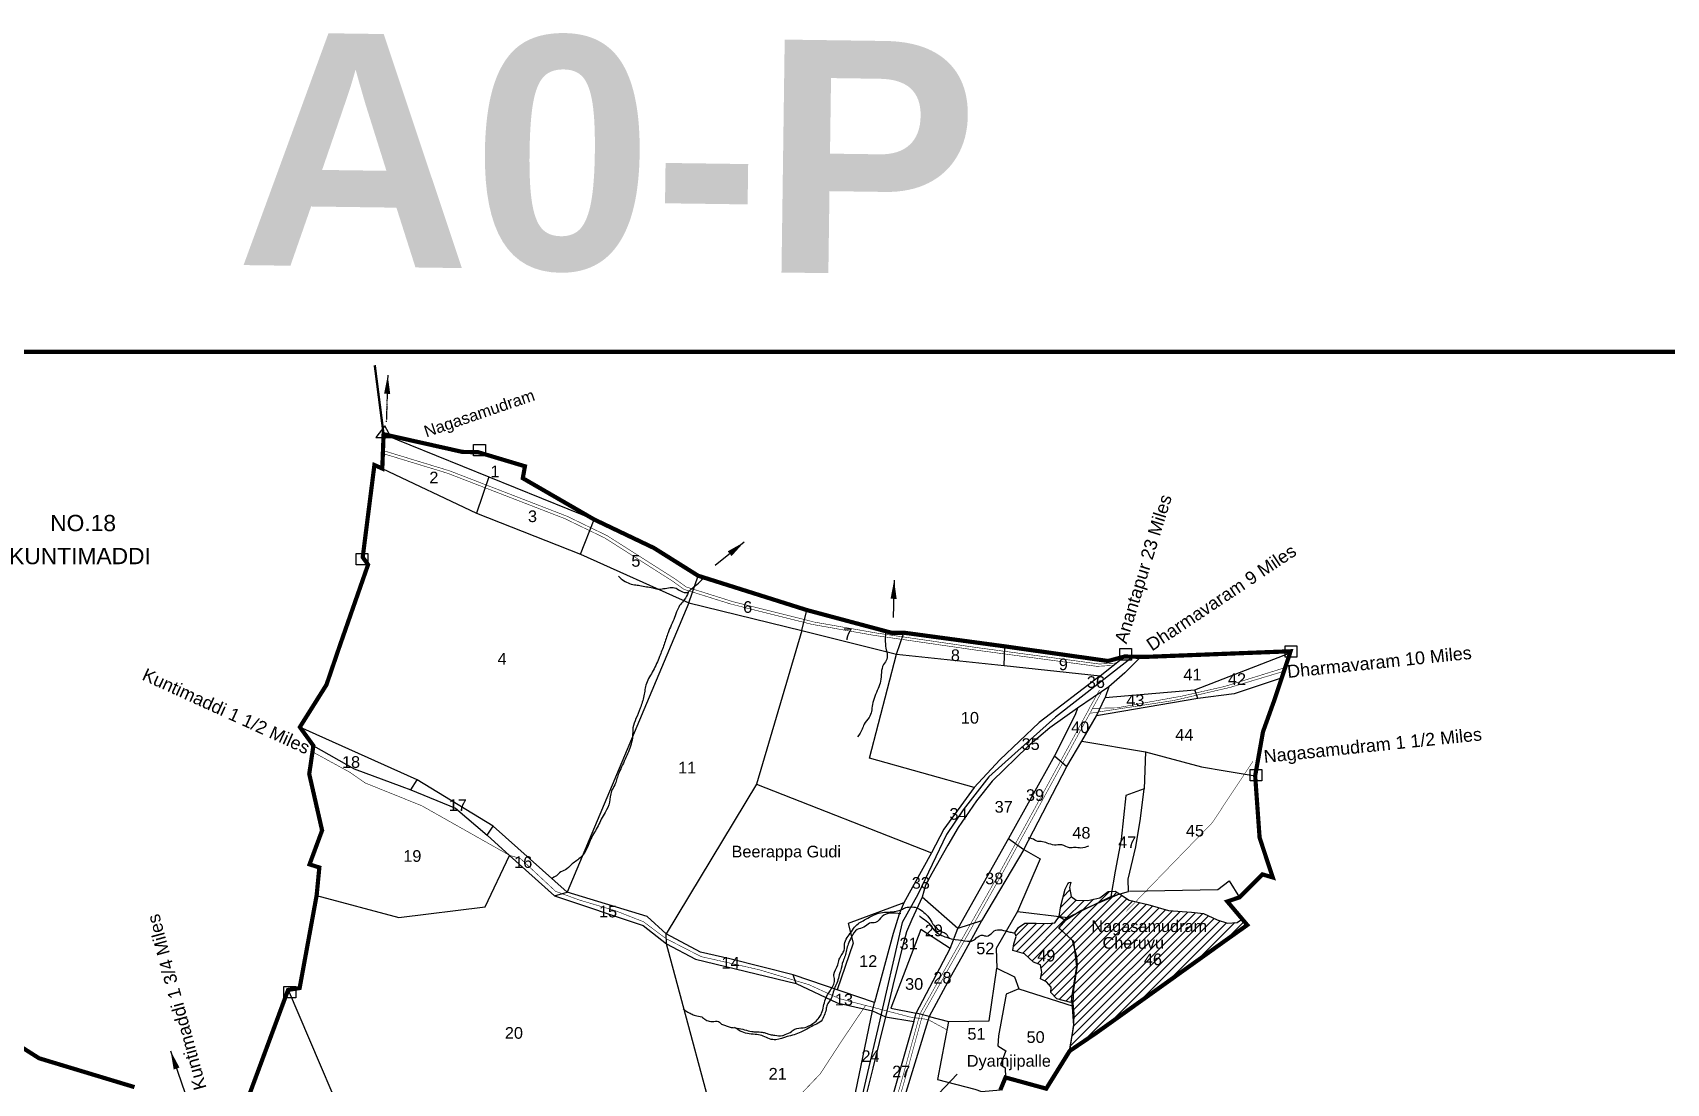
# Model space of a CAD drawing. Header units: feet. Extents: x 778084 to 787325, y 1573137 to 1585556.
# Drawn here: x 781734 to 785241, y 1583301 to 1585556 of the extents above; entities that cross this region are included whole.
import ezdxf
from ezdxf.enums import TextEntityAlignment as Align

# ---------------------------------------------------------------- set-up
doc = ezdxf.new("R2010")
doc.units = ezdxf.units.FT
doc.header["$LTSCALE"] = 15
doc.header["$MEASUREMENT"] = 0
doc.linetypes.add('HIDDEN2', pattern=[0.1875, 0.125, -0.0625])
for name, color, linetype in [('PLOT', 7, 'Continuous'), ('PLOT NO', 7, 'Continuous'), ('RAILWAYTRACK', 3, 'Continuous'), ('ROADS', 6, 'Continuous'), ('TANKS-STREAM', 4, 'Continuous'), ('VILLAGE STONES', 240, 'Continuous')]:
    doc.layers.add(name, color=color, linetype=linetype)
doc.layers.add('VILLAGE BOUNDRY', color=5, linetype='HIDDEN2', lineweight=100)
doc.styles.get("Standard").update_dxf_attribs({"font": 'arial.ttf'})
doc.linetypes.add('DOTS', pattern='A,1e-06,-3,["●",Standard,S=3,R=0,X=-1.25,Y=-1.25],-3', length=6.000001)
doc.linetypes.add('TRACKS', pattern='A,0.15,[130,ltypeshp.shx,S=0.25,R=0,X=0,Y=0],0.15', length=0.3)
doc.dimstyles.get("Standard").update_dxf_attribs({"dimtxt": 0.18, "dimasz": 40, "dimexe": 0.18, "dimexo": 0.0625, "dimgap": 0.09, "dimtad": 0, "dimtih": 1, "dimtoh": 1, "dimdec": 4, "dimzin": 0, "dimdsep": 46, "dimtxsty": 'Standard', "dimcen": 0.09, "dimadec": 0, "dimazin": 0, "dimtfac": 1, "dimtdec": 4, "dimtofl": 0, "dimtmove": 0, "dimatfit": 3, "dimfxl": 1, "dimtolj": 1, "dimtzin": 0, "dimarcsym": 0})
pattern_1 = [(45, (0, 0), (-8.838834765, 8.838834765), [])]

msp = doc.modelspace()

# ---------------------------------------------------------------- hatches: boundary and pattern name
at = {"layer": 'TANKS-STREAM', "lineweight": -2}
h = msp.add_hatch(dxfattribs=at)
h.set_pattern_fill('ANSI31,_O', color=256, scale=100)
h.set_pattern_definition(pattern_1)
h.paths.add_polyline_path([(783940.8, 1583681.9), (783937.4, 1583659.1), (783951, 1583650.8), (783984.2, 1583671.8), (784067.2, 1583707.5), (784057.9, 1583713.2), (784042.5, 1583712.5), (784025.1, 1583699.1), (783999, 1583693.3), (783974.4, 1583694), (783963.5, 1583702.1), (783959.7, 1583721.1), (783962.4, 1583732.8), (783957.4, 1583731.7), (783950.5, 1583717.7)])
h = msp.add_hatch(dxfattribs=at)
h.set_pattern_fill('ANSI31,_O', color=256, scale=100)
h.set_pattern_definition(pattern_1)
h.paths.add_polyline_path([(784298.6, 1583610.4), (784341.3, 1583640.7), (784330.3, 1583653.7), (784319.7, 1583646.2), (784298.7, 1583644.6), (784276.7, 1583651.7), (784247.6, 1583665.1), (784221.9, 1583668), (784172.2, 1583671.6), (784127.8, 1583685.1), (784087.6, 1583694.3), (784067.2, 1583707.5), (783984.2, 1583671.8), (783951, 1583650.8), (783936.5, 1583633.7), (783968.8, 1583605.1), (783975.7, 1583551.7), (783965.1, 1583485.4), (783969.4, 1583424.3), (783960.1, 1583370.4), (784017.8, 1583409.5)])
h = msp.add_hatch(dxfattribs=at)
h.set_pattern_fill('ANSI31,_O', color=256, scale=100)
h.set_pattern_definition(pattern_1)
h.paths.add_polyline_path([(783863, 1583579.2), (783882.8, 1583561), (783897.2, 1583555), (783900.2, 1583539.2), (783897.4, 1583525.4), (783910.5, 1583518.6), (783920.1, 1583507), (783919.6, 1583496.2), (783932.4, 1583482.6), (783962.4, 1583474.6), (783965.1, 1583485.4), (783975.7, 1583551.7), (783968.8, 1583605.1), (783936.5, 1583633.7), (783951, 1583650.8), (783937.4, 1583659.1), (783928, 1583645.4), (783913.4, 1583644), (783887.7, 1583644.8), (783863.8, 1583644.7), (783850, 1583635.5), (783842.1, 1583623.7), (783845.3, 1583616), (783840.3, 1583600.5), (783838, 1583585.7)])

# ---------------------------------------------------------------- linework, layer by layer
at = {"layer": 'PLOT', "lineweight": -2}
for points in [[(782487.5, 1584694.1), (782939.6, 1584511.1)], [(782484.7, 1584620.5), (782687, 1584524.7), (782910.2, 1584436.5), (783142.6, 1584332.1), (783384.9, 1584272.6), (783588.4, 1584221.9), (783819.3, 1584197.5), (784025.7, 1584175.7), (784078, 1584217)], [(782713.2, 1584602.7), (782687, 1584524.7)], [(782910.2, 1584436.5), (782939.6, 1584511.1)], [(783142.6, 1584332.1), (783162.7, 1584390.4)], [(783142.6, 1584332.1), (782881.2, 1583711.4)], [(783384.9, 1584272.6), (783396.1, 1584316.7)], [(783384.9, 1584272.6), (783288.2, 1583943), (783093.9, 1583621.8)], [(783588.4, 1584221.9), (783604.5, 1584268.1)], [(784025.7, 1584175.7), (783894.3, 1584075.5), (783809.9, 1583995.3), (783754.9, 1583935.8), (783530.2, 1583999.2), (783588.4, 1584221.9)], [(783819.3, 1584197.5), (783821, 1584238.8)], [(784112.9, 1584216.4), (784078.7, 1584181.9), (784044, 1584152.2), (784036, 1584129), (784229, 1584145.2), (784433.1, 1584224.7)], [(784044, 1584152.2), (783977, 1584106.4), (783971.7, 1584092.1), (783927.4, 1584003.7), (783953.7, 1583981), (783986.2, 1584035), (784017.5, 1584089.9)], [(784415.9, 1584171.3), (784312.9, 1584136.7), (784234.9, 1584126.6), (784229, 1584145.2)], [(784234.9, 1584126.6), (784017.5, 1584089.9), (784036, 1584129)], [(783977, 1584106.4), (783917.5, 1584063.7), (783870.6, 1584024.2), (783793.8, 1583949.6), (783760.1, 1583907.3), (783721, 1583850), (783698.5, 1583812), (783664.2, 1583751.3), (783650.4, 1583726.4), (783643.6, 1583700.4), (783621.5, 1583652.8), (783610.2, 1583626), (783602.2, 1583597), (783583.2, 1583523.1), (783564.7, 1583444), (783537.5, 1583333.7), (783513.9, 1583238.9)], [(783754.9, 1583935.8), (783690.3, 1583846.7), (783663.6, 1583795.8), (783604.4, 1583688.1), (783594.3, 1583663.9), (783581, 1583622.2), (783541.5, 1583474.5), (783366.7, 1583533.9), (783231, 1583567.9), (783167.8, 1583582.7), (783093.9, 1583621.8), (783053.2, 1583659.3), (782881.2, 1583711.4), (782722.4, 1583852.8), (782559.8, 1583952.6), (782307.8, 1584065.6)], [(782336.8, 1584025.6), (782424.6, 1583976), (782526.3, 1583938.1), (782545.7, 1583930.8), (782559.8, 1583952.6)], [(783927.4, 1584003.7), (783829.1, 1583826.3), (783861.9, 1583802.9), (783953.7, 1583981)], [(783986.2, 1584035), (784122.7, 1584012.2), (784243, 1583980.6), (784294, 1583971.9), (784358.3, 1583960.8)], [(784122.7, 1584012.2), (784119.7, 1583933.1), (784080.8, 1583918.4), (784070.7, 1583824.5), (784058, 1583756.4), (784048.2, 1583701.7), (784086.6, 1583712.7), (784086, 1583739.4), (784101.8, 1583808.6), (784111.9, 1583869.6), (784119.7, 1583933.1)], [(783288.2, 1583943), (783663.6, 1583795.8)], [(782545.7, 1583930.8), (782642.2, 1583891.5), (782710, 1583833.6), (782722.4, 1583852.8)], [(782710, 1583833.6), (782758, 1583790.2), (782854.5, 1583703.3), (782881.2, 1583711.4)], [(783829.1, 1583826.3), (783719.9, 1583633.3), (783643.6, 1583700.4)], [(783861.9, 1583802.9), (783770.8, 1583649.7), (783719.9, 1583633.3)], [(783861.9, 1583802.9), (783897.1, 1583782.7), (783847.8, 1583669.5), (783956.3, 1583657.2), (784048.2, 1583701.7)], [(782343.8, 1583704.4), (782519.9, 1583657), (782705.7, 1583680.1), (782758, 1583790.2)], [(784088.8, 1583713.4), (784278.3, 1583717.2), (784302.7, 1583735.9), (784324.7, 1583700.1)], [(782854.5, 1583703.3), (783045, 1583639.6), (783095, 1583600.4), (783093.9, 1583621.8)], [(783847.8, 1583669.5), (783802, 1583590.1), (783803.5, 1583548.4), (783841.4, 1583529.4), (783851.1, 1583503.5), (783967.7, 1583466.5)], [(783956.3, 1583657.2), (783937, 1583634.5), (783965.3, 1583608.4), (783974.5, 1583573.3), (783976.2, 1583554.4), (783968.5, 1583502.5), (783967, 1583473), (783969.4, 1583449.8), (783968.6, 1583426.9), (783960.1, 1583370.4)], [(783703.7, 1583590.6), (783640.5, 1583631.3), (783576.5, 1583462.1), (783630.6, 1583451.5)], [(783770.8, 1583649.7), (783728.4, 1583572.4), (783703.5, 1583527.8), (783658.4, 1583444.7), (783630.6, 1583451.5), (783703.7, 1583590.6), (783719.9, 1583633.3)], [(783095, 1583600.4), (783157.3, 1583567.6), (783373.4, 1583515.2), (783366.7, 1583533.9)], [(783221.6, 1583129.9), (783095, 1583600.4)], [(783658.4, 1583444.7), (783699.9, 1583433.8), (783787.4, 1583434.9), (783803.5, 1583548.4)], [(783373.4, 1583515.2), (783461.2, 1583473.6), (783537, 1583456.2), (783541.5, 1583474.5)], [(782282.5, 1583501.4), (782445.4, 1583121.2), (782673.3, 1583125.2), (783016.2, 1583127.6), (783160.4, 1583129.9), (783178.8, 1583150.4), (783221.6, 1583129.9), (783249.3, 1583107.3), (783243.6, 1583021.9), (783291.3, 1583023.8), (783358.3, 1583013.1), (783392.5, 1582994.7), (783439.9, 1583101.4), (783451.5, 1583090.3)], [(783851.1, 1583503.5), (783823.7, 1583492.5), (783807.1, 1583402.9), (783806, 1583381.4), (783823, 1583371), (783811.7, 1583341.1), (783822, 1583334.4), (783822.4, 1583313.5)], [(783030.6, 1580291.2), (783002.3, 1580552), (782999.6, 1580654.2), (782997.1, 1580685.7), (782987.6, 1580840.5), (782978.8, 1580953.7), (782980.2, 1581083.3), (782987.9, 1581155.9), (783019, 1581287.9), (783097.4, 1581605.1), (783185.3, 1581947.4), (783234.9, 1582157.6), (783283.6, 1582374.1), (783318.3, 1582521.7), (783364.4, 1582732.8), (783400.2, 1582908.8), (783451.5, 1583090.3), (783492.8, 1583242.8), (783537, 1583456.2)], [(783658.4, 1583444.7), (783602.9, 1583262.4), (783611.4, 1583259.9), (783583.7, 1583184.2), (783534.8, 1583050.1), (783512.3, 1583071.6), (783480.5, 1583081.4)], [(783537, 1583456.2), (783564.7, 1583444)], [(783564.7, 1583444), (783625.3, 1583433.5), (783630.6, 1583451.5)], [(783625.3, 1583433.5), (783567.5, 1583230.4), (783597.7, 1583222.4)], [(783699.9, 1583433.8), (783676.5, 1583309.2), (783756.7, 1583288.5), (783771.2, 1583283.3), (783811.3, 1583286.7)]]:
    msp.add_lwpolyline(points, dxfattribs=at)
at = {"layer": 'PLOT NO', "linetype": 'Continuous', "lineweight": -2}
msp.add_lwpolyline([(783604.4, 1583688.1), (783484.4, 1583643.9), (783495.2, 1583601.6), (783461.3, 1583501.8)], dxfattribs=at)
at = {"layer": 'RAILWAYTRACK', "color": 17, "linetype": 'TRACKS', "lineweight": -2, "ltscale": 3}
msp.add_lwpolyline([(784096, 1584216.7), (784026.9, 1584162.9), (783929.6, 1584087.2), (783842.1, 1584008.7), (783786.8, 1583959), (783731.4, 1583888.1), (783695.8, 1583834.9), (783634.1, 1583706.4), (783600.9, 1583646.2), (783548.3, 1583418.8), (783526.4, 1583324.3), (783494.7, 1583187.4)], dxfattribs=at)
at = {"layer": 'ROADS', "linetype": 'HIDDEN2', "lineweight": -2, "ltscale": 10, "const_width": 1.2}
for points in [[(782483.9, 1584659.9), (782629.7, 1584615.4), (782881.5, 1584518), (782967.1, 1584476.5), (783113.5, 1584383.4), (783137, 1584366.3), (783236.9, 1584334.9), (783412.2, 1584290.9), (783545.6, 1584267.4), (783760.1, 1584236.3), (784023.9, 1584200.9), (784060.4, 1584203.1)], [(782485.4, 1584652.9), (782624.8, 1584610.4), (782876.5, 1584513), (782962.2, 1584471.5), (783108.5, 1584378.4), (783132, 1584361.3), (783231.9, 1584329.9), (783407.2, 1584286), (783540.6, 1584262.4), (783755.2, 1584231.3), (784018.9, 1584195.9), (784055.4, 1584198.1)], [(784420.1, 1584185.4), (784305.4, 1584151), (784183.4, 1584122.6), (784021.3, 1584097.9), (784003.6, 1584095.2)], [(784009.1, 1584105.7), (784061.8, 1584106.9), (784202.4, 1584132.3), (784292.4, 1584152.7), (784418.1, 1584191.8)], [(784024.2, 1584145.1), (784003.8, 1584108.6), (783998.3, 1584098), (783902.1, 1583922.1), (783809.2, 1583752.2), (783698.2, 1583555.9), (783638.9, 1583450.4), (783601.7, 1583314.8), (783576.9, 1583228.3)], [(784029.4, 1584142.2), (784009.1, 1584105.7), (784003.6, 1584095.2), (783907.4, 1583919.2), (783814.4, 1583749.3), (783703.5, 1583553), (783644.5, 1583448.1), (783607.5, 1583313.2), (783582.6, 1583226.4)], [(782334.9, 1584012.5), (782415, 1583968.6), (782448, 1583945.6), (782569.5, 1583896.7), (782758, 1583790.2), (782780.9, 1583783.6), (782856.6, 1583713.1), (782907.4, 1583694.5), (782985.3, 1583671.3), (783045.2, 1583647.8), (783094.5, 1583611.1), (783169.2, 1583572.9), (783293, 1583544.9), (783400.4, 1583512.7), (783465.3, 1583482.9), (783594.6, 1583449.3), (783617.6, 1583443.2), (783656.3, 1583437.8), (783697.7, 1583415.2)], [(783522.1, 1583468.1), (783468.9, 1583389.1), (783424.9, 1583321.5), (783378.8, 1583273), (783357.7, 1583259.2), (783221.7, 1583194.3), (783148.8, 1583156.8), (783075.6, 1583134.1), (783047.1, 1583116.8), (782868.1, 1583029.9), (782833.5, 1583009.2), (782748.2, 1582991.9), (782648.4, 1582976.5), (782534.6, 1582959), (782448.6, 1582932.3), (782342.9, 1582899.5), (782102.8, 1582838.2), (781970.8, 1582788.7), (781778.6, 1582716.6), (781759.3, 1582702.3), (781706.2, 1582696.6)]]:
    msp.add_lwpolyline(points, dxfattribs=at)
at = {"layer": 'ROADS', "linetype": 'DOTS', "lineweight": -3, "ltscale": 0.15, "const_width": 1}
msp.add_lwpolyline([(784081.9, 1583670.2), (784165.2, 1583756.2), (784265.9, 1583860), (784326, 1583950.5), (784344.9, 1583979.1), (784353.8, 1583992.5)], dxfattribs=at)
at = {"layer": 'TANKS-STREAM', "lineweight": -2}
for points in [[(783937.4, 1583659.1), (783940.8, 1583681.9), (783950.5, 1583717.7), (783957.4, 1583731.7), (783962.4, 1583732.8), (783959.7, 1583721.1), (783963.5, 1583702.1), (783974.4, 1583694), (783999, 1583693.3), (784025.1, 1583699.1), (784042.5, 1583712.5), (784057.9, 1583713.2), (784067.2, 1583707.5)], [(783960.1, 1583370.4), (783969.4, 1583424.3), (783965.1, 1583485.4), (783975.7, 1583551.7), (783968.8, 1583605.1), (783936.5, 1583633.7), (783951, 1583650.8), (783984.2, 1583671.8), (784067.2, 1583707.5), (784087.6, 1583694.3), (784127.8, 1583685.1), (784172.2, 1583671.6), (784221.9, 1583668), (784247.6, 1583665.1), (784276.7, 1583651.7), (784298.7, 1583644.6), (784319.7, 1583646.2), (784330.8, 1583654)], [(783965.1, 1583485.4), (783962.4, 1583474.6), (783932.4, 1583482.6), (783919.6, 1583496.2), (783920.1, 1583507), (783910.5, 1583518.6), (783897.4, 1583525.4), (783900.2, 1583539.2), (783897.2, 1583555), (783882.8, 1583561), (783863, 1583579.2), (783838, 1583585.7), (783840.3, 1583600.5), (783845.3, 1583616), (783842.1, 1583623.7), (783850, 1583635.5), (783863.8, 1583644.7), (783887.7, 1583644.8), (783913.4, 1583644), (783928, 1583645.4), (783937.4, 1583659.1), (783951, 1583650.8)], [(783530.3, 1583054.4), (783561, 1583122.1), (783626, 1583223.3), (783718.3, 1583320.7)]]:
    msp.add_lwpolyline(points, dxfattribs=at)
for points in [[(782991.6, 1584389.2), (782999.9, 1584382), (783025.7, 1584371), (783037.8, 1584369.5), (783051.5, 1584366.8), (783065.2, 1584364.6), (783075.8, 1584361.9), (783088.3, 1584362.7), (783102.3, 1584364.9), (783115.2, 1584363.4), (783126.2, 1584357), (783139.1, 1584354.7), (783148.6, 1584362.3), (783160, 1584371.4), (783173.6, 1584385.4)], [(783141.4, 1584354.3), (783133, 1584338.8), (783124.7, 1584329), (783118.2, 1584317.2), (783111.8, 1584300.5), (783098.1, 1584268.2), (783089.6, 1584242.7), (783079.8, 1584216.8), (783066.2, 1584187), (783051.7, 1584159), (783046.2, 1584132.6), (783038.1, 1584105.9), (783029.2, 1584083.8), (783022.8, 1584063.8), (783021.9, 1584046), (783013, 1584012.4), (782998.5, 1583980.5), (782991.3, 1583963.5), (782987.5, 1583952.1), (782983.7, 1583941.4), (782976.8, 1583927.8), (782972.2, 1583904.1), (782963.2, 1583882.5), (782954.7, 1583867.6), (782947.9, 1583853.6), (782932.6, 1583825.9), (782926.6, 1583811.1), (782916, 1583792), (782909.2, 1583784.7), (782890, 1583769.9), (782877.7, 1583759.2), (782865.4, 1583752.9), (782861.1, 1583748.6), (782850.4, 1583741.6)], [(783565.5, 1584271.2), (783564.5, 1584243.5), (783567.4, 1584226.9), (783567.9, 1584211.4), (783560.6, 1584199.7), (783554.3, 1584164.2), (783548.9, 1584148.2), (783536.8, 1584113.7), (783529.9, 1584086.2), (783518.7, 1584071.6), (783514.8, 1584060.9), (783504.6, 1584044.3)], [(784000.6, 1583810.1), (783984.3, 1583805.8), (783970.9, 1583807.2), (783959.7, 1583806.5), (783943.4, 1583812.6), (783931.4, 1583812.3), (783915.5, 1583815.2), (783901.7, 1583819.5), (783891.6, 1583820.2), (783879.6, 1583826), (783871.3, 1583827.1)], [(783130.5, 1583460.6), (783138.5, 1583454.9), (783147.7, 1583450.3), (783156.7, 1583446.3), (783170.3, 1583443.4), (783177.3, 1583438.4), (783186.2, 1583434.4), (783200.2, 1583434.1), (783206.5, 1583433.4), (783212.8, 1583428.1), (783221.1, 1583425.1), (783229, 1583422.1), (783246.6, 1583419.5), (783262.5, 1583415.8), (783277.8, 1583412.2), (783287.1, 1583411.5), (783300.3, 1583410.5), (783308.3, 1583408.9), (783316.9, 1583405.6), (783327.2, 1583404.3), (783343.5, 1583403.3), (783349.8, 1583405.6), (783363, 1583412.2), (783370.3, 1583417.2), (783387.9, 1583420.2), (783403.8, 1583426.1), (783413.1, 1583432.4), (783422.7, 1583442.4), (783427.7, 1583451.3), (783435.8, 1583481.3), (783445.8, 1583499.8), (783455.4, 1583522.7), (783454.1, 1583534.3), (783462.4, 1583555.2), (783465.4, 1583567.1), (783471.7, 1583578), (783476, 1583586.6), (783477, 1583599.9), (783491.6, 1583626.3), (783501.2, 1583639.2), (783522.5, 1583653.1), (783538.7, 1583661.7), (783554, 1583667), (783587.8, 1583670.3), (783599.1, 1583674), (783608.1, 1583678.3)], [(783597.8, 1583665), (783557.6, 1583659.1), (783543.7, 1583646.2), (783530.4, 1583644.5), (783518.5, 1583635.9), (783504.2, 1583631.2), (783491.3, 1583613.7), (783484.7, 1583599.8), (783478, 1583574.4), (783473.7, 1583563.4), (783468.1, 1583541.9), (783465.4, 1583533.9), (783461.8, 1583519.4), (783456.1, 1583506.8), (783446.2, 1583479.6), (783439.5, 1583469.3), (783437.2, 1583459.4), (783433.2, 1583446.6), (783426.9, 1583434.7), (783413.3, 1583426.4), (783399.7, 1583419.4), (783383.1, 1583410.5), (783368.5, 1583405.2), (783353.9, 1583401.2), (783329.7, 1583394.6), (783315.8, 1583396.2), (783302.5, 1583402.5), (783288.9, 1583405.5), (783256.9, 1583411.2), (783240.7, 1583421.1)], [(783607.7, 1583678.3), (783635, 1583676.4), (783638.1, 1583674.4), (783649.7, 1583665.6), (783657.2, 1583657.5), (783666.6, 1583642.9), (783688, 1583625.4), (783696.7, 1583620.1), (783699.2, 1583614.7), (783714.5, 1583609.7), (783740.5, 1583606.3), (783752, 1583607.2), (783759.6, 1583613.1), (783773.6, 1583618.7), (783781.5, 1583616.9), (783794.3, 1583624.6), (783798.2, 1583628), (783831.6, 1583625.7), (783842.1, 1583623.7)], [(783637.7, 1583660.7), (783641.3, 1583657.4), (783655.4, 1583647), (783666.3, 1583633.2), (783675.7, 1583624.2), (783689.1, 1583617), (783702.5, 1583612.3)]]:
    msp.add_spline(points, degree=3, dxfattribs=at)
at = {"layer": 'VILLAGE BOUNDRY', "lineweight": -2, "ltscale": 15}
for points, const_width in [([(782487.5, 1584694.1), (782468.5, 1584842.3)], 5), ([(782181.8, 1583229.3), (782282.5, 1583501.4), (782307.3, 1583505.5), (782343.8, 1583704.4), (782349.6, 1583764.1), (782328.6, 1583771), (782355.5, 1583843.8), (782327.9, 1583964.9), (782336.8, 1584025.6), (782307.8, 1584065.6), (782364.9, 1584156.4), (782393.5, 1584240.3), (782454.2, 1584414.2), (782442.7, 1584430.1), (782467.8, 1584628), (782484.7, 1584620.5), (782487.5, 1584694.1), (782656.7, 1584656.2), (782690.5, 1584655.5), (782790.9, 1584625.4), (782786.3, 1584599.7), (782939.6, 1584511.1), (783067.7, 1584450), (783162.7, 1584390.4), (783396.1, 1584316.7), (783579, 1584267.7), (783604.5, 1584268.1), (783821, 1584238.8), (784042.6, 1584207.4), (784078, 1584217), (784121.9, 1584216.2), (784434.3, 1584228.3), (784400.5, 1584126.4), (784375, 1584055.3), (784358.3, 1583960.8), (784367.8, 1583828.1), (784396, 1583742.9), (784373.7, 1583749.4), (784324.7, 1583700.1), (784298.5, 1583691.3), (784341.3, 1583640.7), (784298.6, 1583610.4), (784017.8, 1583409.5), (783960.1, 1583370.4), (783909.8, 1583289.5), (783822.4, 1583313.5), (783811.3, 1583286.7)], 9), ([(781709.5, 1583379.2), (781748.1, 1583354.7), (781952.8, 1583292.8)], 9)]:
    msp.add_lwpolyline(points, dxfattribs=dict(at, const_width=const_width))
at = {"layer": 'VILLAGE STONES', "color": 5, "const_width": 10}
msp.add_lwpolyline([(778089.2, 1584871), (787222.8, 1584871), (787222.8, 1573141.8), (778089.2, 1573141.8)], close=True, dxfattribs=at)
at = {"layer": 'VILLAGE STONES', "lineweight": -2}
msp.add_lwpolyline([(782470.9, 1584686.8), (782503.6, 1584686.8), (782490, 1584712.3), (782470.9, 1584686.8)], dxfattribs=at)
for points in [[(782680.5, 1584672), (782705.9, 1584672), (782705.9, 1584647.5), (782680.5, 1584647.5)], [(782428.4, 1584438.1), (782453.8, 1584438.1), (782453.8, 1584413.5), (782428.4, 1584413.5)], [(784067.6, 1584234), (784093, 1584234), (784093, 1584209.5), (784067.6, 1584209.5)], [(784422.4, 1584239.9), (784447.8, 1584239.9), (784447.8, 1584215.3), (784422.4, 1584215.3)], [(784347.2, 1583974.4), (784372.6, 1583974.4), (784372.6, 1583949.9), (784347.2, 1583949.9)], [(782273.4, 1583508.7), (782298.8, 1583508.7), (782298.8, 1583484.2), (782273.4, 1583484.2)]]:
    msp.add_lwpolyline(points, close=True, dxfattribs=at)

# ---------------------------------------------------------------- texts
at = {"layer": 'PLOT NO', "linetype": 'Continuous', "lineweight": -2}
for s, height, rotation, p in [('Nagasamudram  ', 25, 18.8882, (782579.4, 1584687.2)), ('Anantapur 23 Miles', 27.542, 72.8445, (784082.1, 1584242.8)), ('Dharmavaram 9 Miles', 27.542, 33.75, (784136.7, 1584227.6)), ('Dharmavaram 10 Miles', 27.542, 5.9364, (784428.5, 1584170.9)), ('Kuntimaddi 1 1/2 Miles', 27.542, 335.4584, (781967, 1584168.2)), ('Nagasamudram 1 1/2 Miles', 27.542, 5.9364, (784378.1, 1583988.5)), ('Kuntimaddi 1 3/4 Miles', 27.542, 105.2224, (782107.6, 1583290.9))]:
    msp.add_text(s, height=height, rotation=rotation, dxfattribs=at).set_placement(p)
at = {"layer": 'PLOT NO', "lineweight": -2}
for s, p in [('2', (782595.4, 1584601.2)), ('1', (782726.5, 1584614.2)), ('3', (782807.1, 1584518)), ('5', (783029, 1584422.3)), ('6', (783268.9, 1584323.3)), ('7', (783484, 1584264.8)), ('4', (782741.8, 1584212)), ('8', (783714.8, 1584219.8)), ('9', (783946.5, 1584200.2)), ('41', (784223.6, 1584178.1)), ('42', (784319.2, 1584168.7)), ('36', (784016.4, 1584162.2)), ('43', (784101.1, 1584123)), ('10', (783746, 1584085.5)), ('40', (783982.7, 1584065.2)), ('35', (783876.4, 1584029)), ('44', (784206.1, 1584049)), ('18', (782417.6, 1583990.6)), ('11', (783139.1, 1583978.5)), ('17', (782646.7, 1583898.2)), ('37', (783818.5, 1583894.4)), ('39', (783885.7, 1583919.6)), ('34', (783721.5, 1583879.2)), ('48', (783985.3, 1583838.7)), ('47', (784083.6, 1583818.5)), ('45', (784229, 1583843.2)), ('19', (782549.2, 1583788.9)), ('Beerappa Gudi', (783351.8, 1583798.4)), ('16', (782787.2, 1583775.8)), ('33', (783640.7, 1583731.2)), ('38', (783798.2, 1583740.7)), ('15', (782969.2, 1583669.6)), ('29', (783668.6, 1583629.1)), ('31', (783614.4, 1583600.9)), ('52', (783779, 1583590.5)), ('49', (783909.9, 1583575)), ('14', (783232.3, 1583559.8)), ('12', (783527.8, 1583563.4)), ('46', (784138.8, 1583567)), ('30', (783626.3, 1583514.2)), ('28', (783687, 1583527.6)), ('13', (783475.6, 1583480.6)), ('20', (782767.2, 1583409.1)), ('51', (783760.1, 1583407.1)), ('50', (783887, 1583400.2)), ('24', (783532.7, 1583359.2)), ('27', (783598.5, 1583326.3)), ('21', (783333.4, 1583321.5))]:
    msp.add_text(s, height=25, dxfattribs=at).set_placement(p, align=Align.MIDDLE_CENTER)
at = {"layer": 'VILLAGE STONES', "color": 1, "lineweight": -2}
for s, p in [('NO.18', (781771.8, 1584486.1)), ('KUNTIMADDI', (781683.7, 1584415.2))]:
    msp.add_text(s, height=35, dxfattribs=at).set_placement(p)
at = {"layer": 'VILLAGE STONES', "color": 7, "lineweight": -2}
for s, p in [('Nagasamudram', (784006.7, 1583625.7)), ('Cheruvu', (784030.7, 1583589.9)), ('Dyamjipalle', (783739.3, 1583336.6))]:
    msp.add_text(s, height=25, dxfattribs=at).set_placement(p)
at = {"layer": 'VILLAGE STONES', "insert": (782972, 1585546.4), "char_height": 500, "width": 596.101, "attachment_point": 2, "rotation": 359.2082}
msp.add_mtext('{\\fArial|b1|i0|c0|p34;A0-P}', dxfattribs=at)

# ---------------------------------------------------------------- leaders
at = {"layer": 'VILLAGE BOUNDRY', "lineweight": -2}
msp.add_leader([(782496.4, 1584820.8), (782493.3, 1584720.8)], dimstyle='Standard', override={"dimgap": 0.09, "dimtad": 0}, dxfattribs=at)
at = {"layer": 'VILLAGE BOUNDRY', "linetype": 'Continuous', "lineweight": -2}
for points in [[(783261.5, 1584462.6), (783199, 1584412.7)], [(783583.3, 1584380.8), (783581.1, 1584300.8)], [(782030.3, 1583370.5), (782060.7, 1583281.6)]]:
    msp.add_leader(points, dimstyle='Standard', override={"dimgap": 0.09, "dimtad": 0}, dxfattribs=at)

doc.saveas('drawing.dxf')
